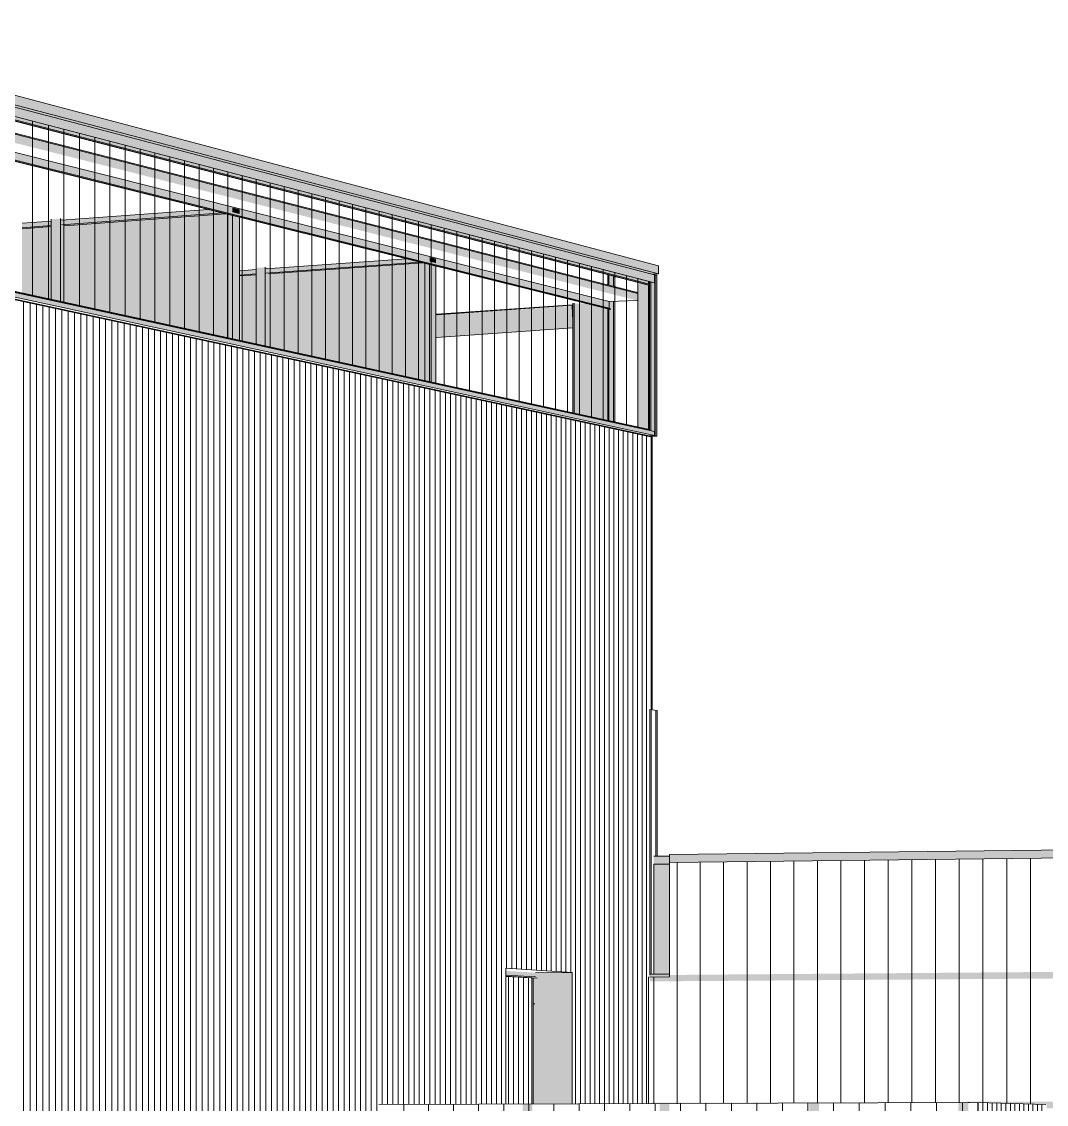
# Model space of a CAD drawing. Header units: inches. Extents: x 31155.6 to 31160.43, y 58.98 to 66.18.
# Drawn here: x 31160.2438 to 31160.3283, y 66.0075 to 66.0968 of the extents above; entities that cross this region are included whole.
import ezdxf

# ---------------------------------------------------------------- set-up
doc = ezdxf.new("R2010")
doc.units = ezdxf.units.IN
doc.header["$MEASUREMENT"] = 0
for name, color, linetype, lineweight in [('A-CLNG', 13, 'Continuous', 13), ('A-DOOR', 31, 'Continuous', 13), ('A-GLAZ-CURT', 52, 'Continuous', 9), ('A-GLAZ-CWMG', 51, 'Continuous', 9), ('A-ROOF', 132, 'Continuous', 13), ('A-WALL', 113, 'Continuous', 13), ('A-WALL-PATT', 111, 'Continuous', 13), ('L-SITE-WALL', 31, 'Continuous', 13), ('S-BEAM', 12, 'Continuous', 9), ('S-COLS', 52, 'Continuous', 9)]:
    doc.layers.add(name, color=color, linetype=linetype, lineweight=lineweight)

# ---------------------------------------------------------------- blocks, each defined once
blk = doc.blocks.new('FP_83-Looking South West')
at = {"layer": 'A-WALL-PATT', "lineweight": 9}
for p, q in [((-31659.918007, 66.018193), (-31659.918007, 66.04003)), ((-31659.917625, 66.02793), (-31659.917625, 66.039977))]:
    blk.add_line(p, q, dxfattribs=at)
blk = doc.blocks.new('FP_86-Looking South West')
at = {"layer": 'A-WALL-PATT', "lineweight": 9}
for p, q in [((-31659.915887, 66.00754), (-31659.915887, 66.027423)), ((-31659.913965, 66.007546), (-31659.913965, 66.027444)), ((-31659.912041, 66.007552), (-31659.912041, 66.027466)), ((-31659.910113, 66.007558), (-31659.910113, 66.027488)), ((-31659.908182, 66.007564), (-31659.908182, 66.027509)), ((-31659.906249, 66.00757), (-31659.906249, 66.027531)), ((-31659.904312, 66.007576), (-31659.904312, 66.027553)), ((-31659.902372, 66.007582), (-31659.902372, 66.027575)), ((-31659.900429, 66.007588), (-31659.900429, 66.027596)), ((-31659.898483, 66.007594), (-31659.898483, 66.027618)), ((-31659.896534, 66.0076), (-31659.896534, 66.02764)), ((-31659.894582, 66.007606), (-31659.894582, 66.027662)), ((-31659.892627, 66.007612), (-31659.892627, 66.027684)), ((-31659.890668, 66.007608), (-31659.890668, 66.027706)), ((-31659.888707, 66.00755), (-31659.888707, 66.027728)), ((-31659.886742, 66.007493), (-31659.886742, 66.02775)), ((-31659.884774, 65.984596), (-31659.884774, 66.027772)), ((-31659.882803, 65.984583), (-31659.882803, 66.027794)), ((-31659.880829, 65.984571), (-31659.880829, 66.027817)), ((-31659.878852, 65.984559), (-31659.878852, 66.027839)), ((-31659.876872, 65.984546), (-31659.876872, 66.027861)), ((-31659.874888, 65.984534), (-31659.874888, 66.027883)), ((-31659.872902, 65.984522), (-31659.872902, 66.027906)), ((-31659.870912, 65.984509), (-31659.870912, 66.027928)), ((-31659.868919, 65.984497), (-31659.868919, 66.02795)), ((-31659.866922, 65.984484), (-31659.866922, 66.027973)), ((-31659.864923, 65.984472), (-31659.864923, 66.027995)), ((-31659.917805, 66.007534), (-31659.917805, 66.017962))]:
    blk.add_line(p, q, dxfattribs=at)
blk = doc.blocks.new('FP_87-Looking South West')
at = {"layer": 'A-WALL-PATT', "lineweight": 9}
for p, q in [((-31659.969754, 65.982105), (-31659.969754, 66.021352)), ((-31659.969224, 65.982133), (-31659.969224, 66.021319)), ((-31659.968696, 65.98216), (-31659.968696, 66.021286)), ((-31659.96817, 65.982188), (-31659.96817, 66.021253)), ((-31659.967646, 65.982216), (-31659.967646, 66.02122)), ((-31659.967123, 65.982243), (-31659.967123, 66.021187)), ((-31659.966601, 65.98227), (-31659.966601, 66.021155)), ((-31659.966081, 65.982297), (-31659.966081, 66.021122)), ((-31659.965563, 65.982325), (-31659.965563, 66.02109)), ((-31659.965047, 65.982352), (-31659.965047, 66.021058)), ((-31659.964532, 65.982379), (-31659.964532, 66.021025)), ((-31659.964018, 65.982406), (-31659.964018, 66.020993)), ((-31659.963506, 65.982432), (-31659.963506, 66.020961)), ((-31659.962996, 65.982459), (-31659.962996, 66.020929)), ((-31659.962487, 65.982486), (-31659.962487, 66.020898)), ((-31659.96198, 65.982512), (-31659.96198, 66.020866)), ((-31659.961474, 65.982539), (-31659.961474, 66.020834)), ((-31659.96097, 65.982565), (-31659.96097, 66.020803)), ((-31659.960468, 65.982592), (-31659.960468, 66.020771)), ((-31659.959966, 65.982618), (-31659.959966, 66.02074)), ((-31659.959467, 65.982644), (-31659.959467, 66.020709)), ((-31659.958969, 65.98267), (-31659.958969, 66.020678)), ((-31659.958472, 65.982696), (-31659.958472, 66.020647)), ((-31659.957977, 65.982722), (-31659.957977, 66.020616)), ((-31659.957483, 65.982748), (-31659.957483, 66.020585)), ((-31659.956991, 65.982774), (-31659.956991, 66.020554)), ((-31659.9565, 65.982799), (-31659.9565, 66.020523)), ((-31659.956011, 65.982825), (-31659.956011, 66.020493)), ((-31659.955523, 65.982851), (-31659.955523, 66.020462)), ((-31659.955037, 65.982876), (-31659.955037, 66.020432)), ((-31659.954552, 65.982902), (-31659.954552, 66.020402)), ((-31659.954069, 65.982927), (-31659.954069, 66.020371)), ((-31659.953587, 65.982952), (-31659.953587, 66.020341)), ((-31659.953106, 65.982977), (-31659.953106, 66.020311)), ((-31659.952627, 65.983002), (-31659.952627, 66.020281)), ((-31659.952149, 65.983027), (-31659.952149, 66.020251)), ((-31659.951673, 65.983052), (-31659.951673, 66.020222)), ((-31659.951198, 65.983077), (-31659.951198, 66.020192)), ((-31659.950724, 65.983102), (-31659.950724, 66.020162)), ((-31659.950252, 65.983127), (-31659.950252, 66.020133)), ((-31659.949781, 65.983151), (-31659.949781, 66.020103)), ((-31659.949312, 65.983176), (-31659.949312, 66.020074)), ((-31659.948844, 65.983201), (-31659.948844, 66.020045)), ((-31659.948377, 65.983225), (-31659.948377, 66.020016)), ((-31659.947912, 65.983249), (-31659.947912, 66.019986)), ((-31659.947448, 65.983274), (-31659.947448, 66.019957)), ((-31659.946985, 65.983298), (-31659.946985, 66.019929)), ((-31659.946524, 65.983322), (-31659.946524, 66.0199)), ((-31659.946064, 65.983346), (-31659.946064, 66.019871)), ((-31659.945605, 65.98337), (-31659.945605, 66.019842)), ((-31659.945148, 65.983394), (-31659.945148, 66.019814)), ((-31659.944692, 65.983418), (-31659.944692, 66.019785)), ((-31659.944237, 65.983442), (-31659.944237, 66.019757)), ((-31659.943784, 65.983466), (-31659.943784, 66.019728)), ((-31659.943332, 65.983489), (-31659.943332, 66.0197)), ((-31659.942881, 65.983513), (-31659.942881, 66.019672)), ((-31659.942431, 65.983537), (-31659.942431, 66.019644)), ((-31659.941983, 65.98356), (-31659.941983, 66.019616)), ((-31659.941536, 65.983583), (-31659.941536, 66.019588)), ((-31659.941091, 65.983607), (-31659.941091, 66.01956)), ((-31659.940646, 65.98363), (-31659.940646, 66.019532)), ((-31659.940203, 66.007464), (-31659.940203, 66.019505)), ((-31659.939761, 66.007465), (-31659.939761, 66.019477)), ((-31659.939321, 66.007466), (-31659.939321, 66.019449)), ((-31659.938881, 66.007468), (-31659.938881, 66.019422)), ((-31659.938443, 66.007469), (-31659.938443, 66.019395)), ((-31659.938006, 66.00747), (-31659.938006, 66.019367)), ((-31659.93757, 66.007502), (-31659.93757, 66.01934)), ((-31659.937136, 66.007491), (-31659.937136, 66.019313)), ((-31659.936703, 66.00748), (-31659.936703, 66.019286)), ((-31659.936271, 66.007476), (-31659.936271, 66.019259)), ((-31659.93584, 66.007477), (-31659.93584, 66.019232)), ((-31659.93541, 66.007479), (-31659.93541, 66.019205)), ((-31659.934982, 66.00748), (-31659.934982, 66.019178)), ((-31659.934554, 66.007481), (-31659.934554, 66.019151)), ((-31659.934128, 66.007483), (-31659.934128, 66.019125)), ((-31659.933703, 66.007484), (-31659.933703, 66.019098)), ((-31659.93328, 66.007485), (-31659.93328, 66.019072)), ((-31659.932857, 66.007487), (-31659.932857, 66.019045)), ((-31659.932436, 66.007488), (-31659.932436, 66.019019)), ((-31659.932016, 66.007489), (-31659.932016, 66.018993)), ((-31659.931597, 66.007491), (-31659.931597, 66.018967)), ((-31659.931179, 66.007492), (-31659.931179, 66.01894)), ((-31659.930762, 66.007493), (-31659.930762, 66.018914)), ((-31659.930347, 66.007495), (-31659.930347, 66.018888)), ((-31659.929932, 66.018683), (-31659.929932, 66.018862)), ((-31659.929519, 66.018657), (-31659.929519, 66.018837)), ((-31659.929107, 66.018632), (-31659.929107, 66.018811)), ((-31659.928696, 66.018606), (-31659.928696, 66.018785)), ((-31659.928286, 66.018581), (-31659.928286, 66.01876)), ((-31659.927877, 66.018556), (-31659.927877, 66.018734)), ((-31659.927469, 66.01853), (-31659.927469, 66.018709)), ((-31659.927063, 66.018505), (-31659.927063, 66.018683)), ((-31659.926657, 66.01848), (-31659.926657, 66.018658)), ((-31659.926253, 66.018455), (-31659.926253, 66.018632)), ((-31659.925849, 66.01843), (-31659.925849, 66.018607)), ((-31659.925447, 66.018405), (-31659.925447, 66.018582)), ((-31659.925046, 66.01838), (-31659.925046, 66.018557)), ((-31659.924646, 66.018356), (-31659.924646, 66.018532)), ((-31659.924247, 66.007514), (-31659.924247, 66.018507)), ((-31659.923849, 66.007515), (-31659.923849, 66.018482)), ((-31659.923452, 66.007516), (-31659.923452, 66.018457)), ((-31659.923057, 66.007517), (-31659.923057, 66.018433)), ((-31659.922662, 66.007519), (-31659.922662, 66.018408)), ((-31659.922268, 66.00752), (-31659.922268, 66.018383)), ((-31659.921876, 66.007521), (-31659.921876, 66.018359)), ((-31659.921484, 66.007522), (-31659.921484, 66.018334)), ((-31659.921094, 66.007524), (-31659.921094, 66.01831)), ((-31659.920704, 66.007525), (-31659.920704, 66.018286)), ((-31659.920316, 66.007526), (-31659.920316, 66.018261)), ((-31659.919928, 66.007527), (-31659.919928, 66.018237)), ((-31659.919542, 66.007529), (-31659.919542, 66.018213)), ((-31659.919157, 66.00753), (-31659.919157, 66.018189)), ((-31659.918772, 66.007531), (-31659.918772, 66.018165)), ((-31659.918389, 66.007532), (-31659.918389, 66.018141))]:
    blk.add_line(p, q, dxfattribs=at)
blk = doc.blocks.new('FP_88-Looking South West')
at = {"layer": 'A-WALL-PATT', "lineweight": 9}
for p, q in [((-31659.969012, 66.074122), (-31659.969012, 66.088578)), ((-31659.967718, 66.073841), (-31659.967718, 66.088218)), ((-31659.966434, 66.073562), (-31659.966434, 66.087907)), ((-31659.965159, 66.073284), (-31659.965159, 66.087576)), ((-31659.963894, 66.073009), (-31659.963894, 66.087247)), ((-31659.962638, 66.072736), (-31659.962638, 66.086921)), ((-31659.961392, 66.072465), (-31659.961392, 66.086597)), ((-31659.960155, 66.072196), (-31659.960155, 66.086275)), ((-31659.958927, 66.071929), (-31659.958927, 66.085956)), ((-31659.957708, 66.071664), (-31659.957708, 66.08564)), ((-31659.956498, 66.071401), (-31659.956498, 66.085325)), ((-31659.955297, 66.071139), (-31659.955297, 66.085013)), ((-31659.954105, 66.07088), (-31659.954105, 66.084703)), ((-31659.952921, 66.070623), (-31659.952921, 66.084395)), ((-31659.951746, 66.070367), (-31659.951746, 66.08409)), ((-31659.95058, 66.070113), (-31659.95058, 66.083787)), ((-31659.949421, 66.069862), (-31659.949421, 66.083486)), ((-31659.948271, 66.069611), (-31659.948271, 66.083187)), ((-31659.94713, 66.069363), (-31659.94713, 66.08289)), ((-31659.945996, 66.069117), (-31659.945996, 66.082596)), ((-31659.944871, 66.068872), (-31659.944871, 66.082303)), ((-31659.943753, 66.068629), (-31659.943753, 66.082013)), ((-31659.942643, 66.068387), (-31659.942643, 66.081724)), ((-31659.941541, 66.068148), (-31659.941541, 66.081438)), ((-31659.940447, 66.06791), (-31659.940447, 66.081153)), ((-31659.93936, 66.067673), (-31659.93936, 66.080871)), ((-31659.938281, 66.067439), (-31659.938281, 66.08059)), ((-31659.937209, 66.067206), (-31659.937209, 66.080312)), ((-31659.936145, 66.066974), (-31659.936145, 66.080035)), ((-31659.935088, 66.066744), (-31659.935088, 66.079751)), ((-31659.934038, 66.066516), (-31659.934038, 66.079488)), ((-31659.932996, 66.066289), (-31659.932996, 66.079217)), ((-31659.93196, 66.066064), (-31659.93196, 66.078948)), ((-31659.930932, 66.06584), (-31659.930932, 66.07868)), ((-31659.92991, 66.065618), (-31659.92991, 66.078415)), ((-31659.928896, 66.065397), (-31659.928896, 66.078151)), ((-31659.927888, 66.065178), (-31659.927888, 66.077889)), ((-31659.926887, 66.06496), (-31659.926887, 66.077629)), ((-31659.925892, 66.064744), (-31659.925892, 66.07737)), ((-31659.924904, 66.064529), (-31659.924904, 66.077114)), ((-31659.923923, 66.064316), (-31659.923923, 66.076859)), ((-31659.922948, 66.064104), (-31659.922948, 66.076605)), ((-31659.92198, 66.063893), (-31659.92198, 66.076354)), ((-31659.921017, 66.063684), (-31659.921017, 66.076103)), ((-31659.920062, 66.063476), (-31659.920062, 66.075855)), ((-31659.919112, 66.06327), (-31659.919112, 66.075608)), ((-31659.918169, 66.063064), (-31659.918169, 66.075363))]:
    blk.add_line(p, q, dxfattribs=at)
blk = doc.blocks.new('FP_92-Looking South West')
at = {"layer": 'A-DOOR', "lineweight": 9}
for p, q in [((-31659.92977, 66.007497), (-31659.92977, 66.018)), ((-31659.929362, 66.007498), (-31659.929362, 66.017976)), ((-31659.928955, 66.007499), (-31659.928955, 66.017951)), ((-31659.92855, 66.0075), (-31659.92855, 66.017927)), ((-31659.928145, 66.007502), (-31659.928145, 66.017903))]:
    blk.add_line(p, q, dxfattribs=at)
blk = doc.blocks.new('FP_93-Looking South West')
at = {"layer": 'A-WALL-PATT', "lineweight": 9}
for p, q in [((-31659.969754, 66.021352), (-31659.969754, 66.073681)), ((-31659.969224, 66.021319), (-31659.969224, 66.073567)), ((-31659.968696, 66.021286), (-31659.968696, 66.073453)), ((-31659.96817, 66.021253), (-31659.96817, 66.073339)), ((-31659.967646, 66.02122), (-31659.967646, 66.073226)), ((-31659.967123, 66.021187), (-31659.967123, 66.073114)), ((-31659.966601, 66.021155), (-31659.966601, 66.073001)), ((-31659.966081, 66.021122), (-31659.966081, 66.072889)), ((-31659.965563, 66.02109), (-31659.965563, 66.072777)), ((-31659.965047, 66.021058), (-31659.965047, 66.072666)), ((-31659.964532, 66.021025), (-31659.964532, 66.072555)), ((-31659.964018, 66.020993), (-31659.964018, 66.072444)), ((-31659.963506, 66.020961), (-31659.963506, 66.072333)), ((-31659.962996, 66.020929), (-31659.962996, 66.072223)), ((-31659.962487, 66.020898), (-31659.962487, 66.072114)), ((-31659.96198, 66.020866), (-31659.96198, 66.072004)), ((-31659.961474, 66.020834), (-31659.961474, 66.071895)), ((-31659.96097, 66.020803), (-31659.96097, 66.071786)), ((-31659.960468, 66.020771), (-31659.960468, 66.071678)), ((-31659.959966, 66.02074), (-31659.959966, 66.07157)), ((-31659.959467, 66.020709), (-31659.959467, 66.071462)), ((-31659.958969, 66.020678), (-31659.958969, 66.071354)), ((-31659.958472, 66.020647), (-31659.958472, 66.071247)), ((-31659.957977, 66.020616), (-31659.957977, 66.071141)), ((-31659.957483, 66.020585), (-31659.957483, 66.071034)), ((-31659.956991, 66.020554), (-31659.956991, 66.070928)), ((-31659.9565, 66.020523), (-31659.9565, 66.070822)), ((-31659.956011, 66.020493), (-31659.956011, 66.070716)), ((-31659.955523, 66.020462), (-31659.955523, 66.070611)), ((-31659.955037, 66.020432), (-31659.955037, 66.070506)), ((-31659.954552, 66.020402), (-31659.954552, 66.070402)), ((-31659.954069, 66.020371), (-31659.954069, 66.070297)), ((-31659.953587, 66.020341), (-31659.953587, 66.070193)), ((-31659.953106, 66.020311), (-31659.953106, 66.07009)), ((-31659.952627, 66.020281), (-31659.952627, 66.069986)), ((-31659.952149, 66.020251), (-31659.952149, 66.069883)), ((-31659.951673, 66.020222), (-31659.951673, 66.069781)), ((-31659.951198, 66.020192), (-31659.951198, 66.069678)), ((-31659.950724, 66.020162), (-31659.950724, 66.069576)), ((-31659.950252, 66.020133), (-31659.950252, 66.069474)), ((-31659.949781, 66.020103), (-31659.949781, 66.069373)), ((-31659.949312, 66.020074), (-31659.949312, 66.069271)), ((-31659.948844, 66.020045), (-31659.948844, 66.06917)), ((-31659.948377, 66.020016), (-31659.948377, 66.06907)), ((-31659.947912, 66.019986), (-31659.947912, 66.068969)), ((-31659.947448, 66.019957), (-31659.947448, 66.068869)), ((-31659.946985, 66.019929), (-31659.946985, 66.068769)), ((-31659.946524, 66.0199), (-31659.946524, 66.06867)), ((-31659.946064, 66.019871), (-31659.946064, 66.068571)), ((-31659.945605, 66.019842), (-31659.945605, 66.068472)), ((-31659.945148, 66.019814), (-31659.945148, 66.068373)), ((-31659.944692, 66.019785), (-31659.944692, 66.068275)), ((-31659.944237, 66.019757), (-31659.944237, 66.068177)), ((-31659.943784, 66.019728), (-31659.943784, 66.068079)), ((-31659.943332, 66.0197), (-31659.943332, 66.067981)), ((-31659.942881, 66.019672), (-31659.942881, 66.067884)), ((-31659.942431, 66.019644), (-31659.942431, 66.067787)), ((-31659.941983, 66.019616), (-31659.941983, 66.06769)), ((-31659.941536, 66.019588), (-31659.941536, 66.067594)), ((-31659.941091, 66.01956), (-31659.941091, 66.067498)), ((-31659.940646, 66.019532), (-31659.940646, 66.067402)), ((-31659.940203, 66.019505), (-31659.940203, 66.067306)), ((-31659.939761, 66.019477), (-31659.939761, 66.067211)), ((-31659.939321, 66.019449), (-31659.939321, 66.067116)), ((-31659.938881, 66.019422), (-31659.938881, 66.067021)), ((-31659.938443, 66.019395), (-31659.938443, 66.066927)), ((-31659.938006, 66.019367), (-31659.938006, 66.066832)), ((-31659.93757, 66.01934), (-31659.93757, 66.066738)), ((-31659.937136, 66.019313), (-31659.937136, 66.066645)), ((-31659.936703, 66.019286), (-31659.936703, 66.066551)), ((-31659.936271, 66.019259), (-31659.936271, 66.066458)), ((-31659.93584, 66.019232), (-31659.93584, 66.066365)), ((-31659.93541, 66.019205), (-31659.93541, 66.066272)), ((-31659.934982, 66.019178), (-31659.934982, 66.06618)), ((-31659.934554, 66.019151), (-31659.934554, 66.066088)), ((-31659.934128, 66.019125), (-31659.934128, 66.065996)), ((-31659.933703, 66.019098), (-31659.933703, 66.065904)), ((-31659.93328, 66.019072), (-31659.93328, 66.065813)), ((-31659.932857, 66.019045), (-31659.932857, 66.065722)), ((-31659.932436, 66.019019), (-31659.932436, 66.065631)), ((-31659.932016, 66.018993), (-31659.932016, 66.06554)), ((-31659.931597, 66.018967), (-31659.931597, 66.06545)), ((-31659.931179, 66.01894), (-31659.931179, 66.065359)), ((-31659.930762, 66.018914), (-31659.930762, 66.06527)), ((-31659.930347, 66.018888), (-31659.930347, 66.06518)), ((-31659.929932, 66.018862), (-31659.929932, 66.065091)), ((-31659.929519, 66.018837), (-31659.929519, 66.065001)), ((-31659.929107, 66.018811), (-31659.929107, 66.064912)), ((-31659.928696, 66.018785), (-31659.928696, 66.064824)), ((-31659.928286, 66.01876), (-31659.928286, 66.064735)), ((-31659.927877, 66.018734), (-31659.927877, 66.064647)), ((-31659.927469, 66.018709), (-31659.927469, 66.064559)), ((-31659.927063, 66.018683), (-31659.927063, 66.064471)), ((-31659.926657, 66.018658), (-31659.926657, 66.064384)), ((-31659.926253, 66.018632), (-31659.926253, 66.064297)), ((-31659.925849, 66.018607), (-31659.925849, 66.06421)), ((-31659.925447, 66.018582), (-31659.925447, 66.064123)), ((-31659.925046, 66.018557), (-31659.925046, 66.064036)), ((-31659.924646, 66.018532), (-31659.924646, 66.06395)), ((-31659.924247, 66.018507), (-31659.924247, 66.063864)), ((-31659.923849, 66.018482), (-31659.923849, 66.063778)), ((-31659.923452, 66.018457), (-31659.923452, 66.063693)), ((-31659.923057, 66.018433), (-31659.923057, 66.063607)), ((-31659.922662, 66.018408), (-31659.922662, 66.063522)), ((-31659.922268, 66.018383), (-31659.922268, 66.063437)), ((-31659.921876, 66.018359), (-31659.921876, 66.063353)), ((-31659.921484, 66.018334), (-31659.921484, 66.063268)), ((-31659.921094, 66.01831), (-31659.921094, 66.063184)), ((-31659.920704, 66.018286), (-31659.920704, 66.0631)), ((-31659.920316, 66.018261), (-31659.920316, 66.063016)), ((-31659.919928, 66.018237), (-31659.919928, 66.062932)), ((-31659.919542, 66.018213), (-31659.919542, 66.062849)), ((-31659.919157, 66.018189), (-31659.919157, 66.062766)), ((-31659.918772, 66.018165), (-31659.918772, 66.062683)), ((-31659.918389, 66.018141), (-31659.918389, 66.0626)), ((-31659.918007, 66.04003), (-31659.918007, 66.062518))]:
    blk.add_line(p, q, dxfattribs=at)
blk = doc.blocks.new('FP_96-Looking South West')
at = {"layer": 'A-WALL-PATT', "lineweight": 9}
for p, q in [((-31659.891046, 65.983249), (-31659.891046, 66.007614)), ((-31659.890665, 65.983273), (-31659.890665, 66.007603)), ((-31659.890284, 65.983297), (-31659.890284, 66.007592)), ((-31659.889905, 65.983322), (-31659.889905, 66.007581)), ((-31659.889527, 65.983346), (-31659.889527, 66.00757)), ((-31659.88915, 65.98337), (-31659.88915, 66.007559)), ((-31659.888774, 65.983394), (-31659.888774, 66.007548)), ((-31659.888399, 65.983418), (-31659.888399, 66.007537)), ((-31659.888025, 65.983441), (-31659.888025, 66.007527)), ((-31659.887652, 65.983465), (-31659.887652, 66.007516)), ((-31659.887281, 65.983489), (-31659.887281, 66.007505)), ((-31659.88691, 65.983512), (-31659.88691, 66.007494)), ((-31659.88654, 65.983536), (-31659.88654, 66.007484)), ((-31659.886172, 65.983559), (-31659.886172, 66.007473)), ((-31659.885804, 65.983583), (-31659.885804, 66.007462))]:
    blk.add_line(p, q, dxfattribs=at)
blk = doc.blocks.new('FP_97-Looking South West')
at = {"layer": 'A-WALL-PATT', "lineweight": 9}
for p, q in [((-31659.934305, 65.98354), (-31659.934305, 66.007482)), ((-31659.932241, 65.983526), (-31659.932241, 66.007488)), ((-31659.930174, 65.983512), (-31659.930174, 66.007494)), ((-31659.928103, 65.983498), (-31659.928103, 66.007501)), ((-31659.926029, 65.983484), (-31659.926029, 66.007507)), ((-31659.923951, 65.98347), (-31659.923951, 66.007514)), ((-31659.921869, 65.983456), (-31659.921869, 66.00752)), ((-31659.919784, 65.983442), (-31659.919784, 66.007527)), ((-31659.917696, 65.983427), (-31659.917696, 66.007533)), ((-31659.915603, 65.983413), (-31659.915603, 66.007539)), ((-31659.913508, 65.983399), (-31659.913508, 66.007546)), ((-31659.911408, 65.983385), (-31659.911408, 66.007552)), ((-31659.909305, 65.98337), (-31659.909305, 66.007559)), ((-31659.907198, 65.983356), (-31659.907198, 66.007565)), ((-31659.905088, 65.983342), (-31659.905088, 66.007572)), ((-31659.902974, 65.983327), (-31659.902974, 66.007578)), ((-31659.900857, 65.983313), (-31659.900857, 66.007585)), ((-31659.898735, 65.983299), (-31659.898735, 66.007592)), ((-31659.896611, 65.983284), (-31659.896611, 66.007598)), ((-31659.894482, 65.98327), (-31659.894482, 66.007605)), ((-31659.89235, 65.983255), (-31659.89235, 66.007611)), ((-31659.938422, 65.983568), (-31659.938422, 66.007469)), ((-31659.936366, 65.983554), (-31659.936366, 66.007475))]:
    blk.add_line(p, q, dxfattribs=at)

msp = doc.modelspace()

# ---------------------------------------------------------------- hatches: boundary and pattern name
at = {"layer": 'A-CLNG'}
msp.add_hatch(color=256, dxfattribs=at).paths.add_polyline_path([(31160.296016, 66.024844), (31160.297219, 66.024856), (31160.297219, 66.0271), (31160.296016, 66.027086)], flags=0)
h = msp.add_hatch(color=256, dxfattribs=at)
h.paths.add_polyline_path([(31160.286013, 66.015757), (31160.286105, 66.015757), (31160.286078, 66.017884), (31160.285987, 66.017884), (31160.286008, 66.016161)], flags=0)
h.paths.add_polyline_path([(31160.362337, 66.020532), (31160.362329, 66.021074), (31160.361579, 66.021341), (31160.361587, 66.02078)], flags=0)
at = {"layer": 'A-GLAZ-CWMG'}
for points in [[(31160.29549, 66.075132), (31160.29549, 66.075371), (31159.9754, 66.158573), (31159.975373, 66.158601), (31159.975346, 66.159624), (31159.975234, 66.159653), (31159.975234, 66.158095), (31160.295415, 66.075151)], [(31160.295984, 66.07525), (31160.295984, 66.075902), (31159.975399, 66.159944), (31159.975399, 66.158572), (31160.295413, 66.075399)], [(31160.29556, 66.075056), (31160.29556, 66.075114), (31159.975234, 66.158095), (31159.975234, 66.157974), (31160.295415, 66.075094)], [(31160.29549, 66.063078), (31160.29549, 66.063094), (31159.975234, 66.132766), (31159.975234, 66.132026), (31159.975166, 66.132033), (31159.974624, 66.13215), (31159.974624, 66.131971), (31159.975373, 66.132019), (31159.9754, 66.132695), (31160.295471, 66.063082)], [(31160.29556, 66.063083), (31160.29556, 66.06314), (31159.975234, 66.132894), (31159.975234, 66.132773), (31160.295415, 66.063114)], [(31160.295984, 66.062635), (31160.295984, 66.06297), (31159.975399, 66.132694), (31159.975399, 66.131989), (31160.2958, 66.062675)], [(31160.295777, 66.062592), (31160.296138, 66.062622), (31160.296138, 66.075833), (31160.295985, 66.075852), (31160.295955, 66.075249), (31160.29566, 66.075326), (31160.29566, 66.063041), (31160.295985, 66.06297), (31160.295985, 66.062635), (31160.295732, 66.062602)], [(31160.296156, 66.062598), (31160.296156, 66.075856), (31160.296021, 66.075892), (31160.296021, 66.062627)], [(31160.296138, 66.075833), (31160.296138, 66.075857), (31160.296058, 66.075854)], [(31160.295472, 66.06316), (31160.295466, 66.075056), (31160.294781, 66.075235), (31160.294607, 66.075054), (31160.294607, 66.063349), (31160.295416, 66.063172)], [(31160.29468, 66.063333), (31160.29468, 66.075113), (31160.294636, 66.075054), (31160.294636, 66.063343)], [(31160.295476, 66.063159), (31160.295466, 66.075056), (31160.294908, 66.075202), (31160.294917, 66.063281), (31160.295416, 66.063172)], [(31160.295555, 66.062553), (31160.295555, 66.062609), (31160.295473, 66.062596), (31160.295475, 66.062585), (31160.295494, 66.062566)], [(31160.295573, 66.062549), (31160.295561, 66.062608), (31160.295473, 66.062596), (31160.295494, 66.062566)], [(31160.29566, 66.062586), (31160.295637, 66.062622), (31160.295633, 66.062592)], [(31160.295992, 66.062626), (31160.296021, 66.06263), (31160.295992, 66.062637)]]:
    msp.add_hatch(color=256, dxfattribs=at).paths.add_polyline_path(points, flags=0)
h = msp.add_hatch(color=256, dxfattribs=at)
h.paths.add_polyline_path([(31160.29556, 66.063063), (31160.295543, 66.063083), (31160.29549, 66.063078)], flags=0)
h.paths.add_polyline_path([(31160.29556, 66.06314), (31160.29556, 66.075056), (31160.295476, 66.075053), (31160.29549, 66.063155), (31160.295545, 66.063143)], flags=0)
h.paths.add_polyline_path([(31160.29556, 66.075114), (31160.29556, 66.075352), (31160.29549, 66.075371), (31160.29549, 66.075132)], flags=0)
h = msp.add_hatch(color=256, dxfattribs=at)
h.paths.add_polyline_path([(31160.29566, 66.062617), (31160.29566, 66.062627), (31160.295637, 66.062622)], flags=0)
h.paths.add_polyline_path([(31160.29566, 66.063041), (31160.29566, 66.075326), (31160.295493, 66.07537), (31160.295493, 66.075131), (31160.29556, 66.075114), (31160.29556, 66.075056), (31160.295493, 66.075053), (31160.295493, 66.063155), (31160.29556, 66.06314), (31160.295544, 66.063083), (31160.29556, 66.063063)], flags=0)
h = msp.add_hatch(color=256, dxfattribs=at)
h.paths.add_polyline_path([(31160.295472, 66.062571), (31160.295472, 66.062584), (31160.295465, 66.062572)], flags=0)
h.paths.add_polyline_path([(31160.295472, 66.062598), (31160.295452, 66.062628), (31160.29547, 66.062602)], flags=0)
at = {"layer": 'A-ROOF'}
for points in [[(31160.296314, 66.075975), (31160.296314, 66.076636), (31159.902005, 66.181125), (31159.902005, 66.179563), (31160.295413, 66.076212)], [(31160.295836, 66.075941), (31160.296314, 66.075975), (31159.902005, 66.179563), (31159.425663, 66.114963), (31159.426905, 66.11484), (31159.902758, 66.179271), (31159.974551, 66.160421), (31159.97456, 66.160141), (31159.974633, 66.160147), (31159.975233, 66.159989), (31159.975234, 66.159933), (31159.9754, 66.159945), (31160.295572, 66.07601)], [(31160.292611, 66.075712), (31160.292877, 66.075731), (31160.292611, 66.075782)], [(31160.297211, 66.027418), (31160.352533, 66.028039), (31160.352533, 66.028717), (31160.297211, 66.028081)], [(31160.29592, 66.027266), (31160.297219, 66.027286), (31160.297212, 66.027942), (31160.29592, 66.027928), (31160.29592, 66.027286)]]:
    msp.add_hatch(color=256, dxfattribs=at).paths.add_polyline_path(points, flags=0)
at = {"layer": 'L-SITE-WALL'}
for points in [[(31160.29592, 66.018196), (31160.297219, 66.018206), (31160.297212, 66.027281), (31160.29592, 66.027266), (31160.29592, 66.018564)], [(31160.285968, 66.007503), (31160.289198, 66.007513), (31160.289198, 66.018348), (31160.286177, 66.018323), (31160.286177, 66.017985), (31160.286307, 66.01788), (31160.285968, 66.01788), (31160.285968, 66.007615)]]:
    msp.add_hatch(color=256, dxfattribs=at).paths.add_polyline_path(points, flags=0)
at = {"layer": 'S-BEAM'}
for points in [[(31160.294593, 66.074366), (31160.294455, 66.074473), (31159.975234, 66.156151), (31159.975234, 66.156001), (31160.291911, 66.075051)], [(31160.294593, 66.07382), (31160.294593, 66.074366), (31159.975234, 66.156001), (31159.975234, 66.154857), (31160.291018, 66.074727)], [(31160.294548, 66.073776), (31160.294593, 66.07382), (31159.975234, 66.154853), (31159.975234, 66.154739), (31160.292345, 66.074334)], [(31160.292225, 66.073688), (31160.292225, 66.073711), (31159.975239, 66.15335), (31159.975239, 66.15333), (31160.292154, 66.073706)], [(31160.292225, 66.073154), (31160.292225, 66.073688), (31159.975239, 66.15333), (31159.975239, 66.152219), (31160.291027, 66.073453)], [(31160.292353, 66.073055), (31160.292225, 66.073154), (31159.975239, 66.152219), (31159.975238, 66.152079), (31160.292225, 66.073087)], [(31160.292336, 66.073035), (31160.292353, 66.073055), (31159.975238, 66.152079), (31159.975238, 66.152029), (31160.291026, 66.073361)], [(31160.295473, 66.062584), (31160.295439, 66.062625), (31159.974552, 66.131872), (31159.974559, 66.13183), (31160.295414, 66.062597)], [(31160.24383, 66.079774), (31160.260354, 66.081004), (31160.259182, 66.081297), (31160.24383, 66.080154), (31160.24383, 66.079795)], [(31160.261175, 66.070632), (31160.261175, 66.080798), (31160.260784, 66.080896), (31160.260784, 66.070718), (31160.260824, 66.070709)], [(31160.261765, 66.080916), (31160.261765, 66.081298), (31160.261175, 66.081446), (31160.261175, 66.081064)], [(31160.247014, 66.073735), (31160.247014, 66.080536), (31160.246241, 66.080478), (31160.246241, 66.073905), (31160.246587, 66.073829)], [(31160.26182, 66.075876), (31160.276641, 66.076946), (31160.27552, 66.077227), (31160.26182, 66.076237), (31160.26182, 66.075894)], [(31160.277959, 66.076869), (31160.277959, 66.077231), (31160.277426, 66.077365), (31160.277426, 66.077002), (31160.277836, 66.0769)], [(31160.263883, 66.070061), (31160.263883, 66.076523), (31160.263143, 66.076469), (31160.263143, 66.070223), (31160.263474, 66.07015)], [(31160.277426, 66.067093), (31160.277426, 66.076749), (31160.277052, 66.076843), (31160.277052, 66.067175), (31160.277091, 66.067166)], [(31160.27801, 66.072561), (31160.289185, 66.073368), (31160.289192, 66.073388), (31160.27801, 66.072582), (31160.27801, 66.072562)], [(31160.27801, 66.070816), (31160.289238, 66.071597), (31160.289238, 66.072107), (31160.289184, 66.073347), (31160.27801, 66.072561), (31160.27801, 66.071202)], [(31160.289197, 66.073197), (31160.289238, 66.0732), (31160.289238, 66.07333), (31160.289191, 66.073327)], [(31160.289238, 66.072107), (31160.289238, 66.072229), (31160.289198, 66.073035)], [(31160.27801, 66.07077), (31160.289238, 66.071575), (31160.289238, 66.071597), (31160.27801, 66.070794), (31160.27801, 66.07077)], [(31160.278011, 66.070735), (31160.289238, 66.071515), (31160.289238, 66.071551), (31160.27801, 66.07077)], [(31160.278011, 66.07076), (31160.289238, 66.071541), (31160.289238, 66.071597), (31160.278011, 66.070816)], [(31160.295039, 66.062712), (31160.295039, 66.062717), (31160.293917, 66.062954)], [(31160.294593, 66.062808), (31160.294593, 66.062813), (31160.293918, 66.062954)], [(31160.286177, 66.017985), (31160.286177, 66.018325), (31160.28372, 66.018475), (31160.28372, 66.018132), (31160.284245, 66.018101)], [(31160.295599, 66.017606), (31160.351007, 66.018006), (31160.351007, 66.018563), (31160.295599, 66.018124), (31160.295599, 66.018102)], [(31160.295605, 66.018151), (31160.297218, 66.018193), (31160.297218, 66.018206), (31160.295612, 66.018181), (31160.295606, 66.018154)], [(31160.286307, 66.01788), (31160.286177, 66.017985), (31160.28372, 66.018101), (31160.28372, 66.018035)], [(31160.28629, 66.01786), (31160.286307, 66.01788), (31160.28372, 66.018014)], [(31160.328316, 66.007139), (31160.351007, 66.007205), (31160.351007, 66.007762), (31160.295599, 66.007589), (31160.295599, 66.007533), (31160.322733, 66.007617), (31160.328316, 66.007454)]]:
    msp.add_hatch(color=256, dxfattribs=at).paths.add_polyline_path(points, flags=0)
h = msp.add_hatch(color=256, dxfattribs=at)
h.paths.add_polyline_path([(31160.243831, 66.079691), (31160.246242, 66.07987), (31160.246241, 66.079954), (31160.24383, 66.079774), (31160.243831, 66.079709)], flags=0)
h.paths.add_polyline_path([(31160.247344, 66.079952), (31160.260616, 66.080938), (31160.260357, 66.081003), (31160.247115, 66.080006)], flags=0)
h = msp.add_hatch(color=256, dxfattribs=at)
h.paths.add_polyline_path([(31160.260785, 66.070718), (31160.260785, 66.080896), (31160.260616, 66.080938), (31160.247344, 66.079952), (31160.247344, 66.073664), (31160.260677, 66.070741)], flags=0)
h.paths.add_polyline_path([(31160.246242, 66.073905), (31160.246242, 66.07987), (31160.243831, 66.079691), (31160.243831, 66.074433), (31160.244926, 66.074193)], flags=0)
h = msp.add_hatch(color=256, dxfattribs=at)
h.paths.add_polyline_path([(31160.261765, 66.070503), (31160.261765, 66.080651), (31160.261175, 66.080798), (31160.261175, 66.070632)], flags=0)
h.paths.add_polyline_path([(31160.261765, 66.080752), (31160.261765, 66.080922), (31160.261175, 66.081069), (31160.261175, 66.080899)], flags=0)
h = msp.add_hatch(color=256, dxfattribs=at)
h.paths.add_polyline_path([(31160.247344, 66.073664), (31160.247344, 66.079952), (31160.247014, 66.080011), (31160.247014, 66.073735), (31160.247115, 66.073713)], flags=0)
h.paths.add_polyline_path([(31160.247014, 66.080391), (31160.247478, 66.080426), (31160.247014, 66.080536)], flags=0)
h = msp.add_hatch(color=256, dxfattribs=at)
h.paths.add_polyline_path([(31160.26182, 66.075801), (31160.263144, 66.075897), (31160.263143, 66.075971), (31160.26182, 66.075876)], flags=0)
h.paths.add_polyline_path([(31160.264181, 66.075972), (31160.276877, 66.076887), (31160.276644, 66.076946), (31160.263939, 66.076029)], flags=0)
h = msp.add_hatch(color=256, dxfattribs=at)
h.paths.add_polyline_path([(31160.277053, 66.067175), (31160.277053, 66.076844), (31160.276877, 66.076887), (31160.264181, 66.075972), (31160.264181, 66.069996), (31160.276614, 66.067271)], flags=0)
h.paths.add_polyline_path([(31160.263144, 66.070223), (31160.263144, 66.075897), (31160.26182, 66.075777), (31160.26182, 66.070513), (31160.262503, 66.070364)], flags=0)
h = msp.add_hatch(color=256, dxfattribs=at)
h.paths.add_polyline_path([(31160.264181, 66.069996), (31160.264181, 66.075972), (31160.263883, 66.076025), (31160.263883, 66.070061)], flags=0)
h.paths.add_polyline_path([(31160.263883, 66.076386), (31160.264324, 66.076418), (31160.263883, 66.076523)], flags=0)
h = msp.add_hatch(color=256, dxfattribs=at)
h.paths.add_polyline_path([(31160.277959, 66.066977), (31160.277959, 66.076617), (31160.277426, 66.076749), (31160.277426, 66.067093), (31160.277836, 66.067004)], flags=0)
h.paths.add_polyline_path([(31160.277959, 66.076713), (31160.277959, 66.076874), (31160.277426, 66.077007), (31160.277426, 66.076846), (31160.277836, 66.076743)], flags=0)
at = {"layer": 'S-COLS'}
h = msp.add_hatch(color=256, dxfattribs=at)
h.paths.add_polyline_path([(31160.292223, 66.06387), (31160.292223, 66.073063), (31160.292119, 66.073089), (31160.292119, 66.063893)], flags=0)
h.paths.add_polyline_path([(31160.292223, 66.075047), (31160.292223, 66.07589), (31160.292119, 66.075887), (31160.292143, 66.075068), (31160.292191, 66.075056)], flags=0)
h = msp.add_hatch(color=256, dxfattribs=at)
h.paths.add_polyline_path([(31160.292609, 66.063786), (31160.292609, 66.073717), (31160.292223, 66.073706), (31160.292225, 66.073154), (31160.292337, 66.073035), (31160.292223, 66.073035), (31160.292223, 66.06387)], flags=0)
h.paths.add_polyline_path([(31160.292609, 66.074949), (31160.292609, 66.07579), (31160.292223, 66.075872), (31160.292223, 66.075047), (31160.292354, 66.075014)], flags=0)
for points in [[(31160.289341, 66.064502), (31160.289341, 66.073561), (31160.289237, 66.073554), (31160.289237, 66.064525)], [(31160.289495, 66.064468), (31160.289495, 66.073523), (31160.289341, 66.073561), (31160.289341, 66.064502)], [(31160.289693, 66.064425), (31160.289693, 66.073526), (31160.289495, 66.073523), (31160.289517, 66.064464), (31160.289661, 66.064432)], [(31160.28965, 66.064435), (31160.28965, 66.073484), (31160.289576, 66.073503), (31160.289576, 66.064451)], [(31160.29212, 66.063893), (31160.29212, 66.073089), (31160.290228, 66.073564), (31160.289693, 66.073526), (31160.289693, 66.064425), (31160.291716, 66.063982)], [(31160.285907, 65.983504), (31160.285907, 66.007498), (31160.285113, 66.007496), (31160.285113, 65.983509)], [(31160.297194, 65.983427), (31160.297194, 66.007533), (31160.296393, 66.007531), (31160.296393, 65.983432)], [(31160.309544, 65.983343), (31160.309544, 66.007571), (31160.308734, 66.007569), (31160.308734, 65.983349)], [(31160.321853, 65.983259), (31160.321853, 66.007609), (31160.321035, 66.007607), (31160.321035, 65.983265), (31160.321605, 65.983261)]]:
    msp.add_hatch(color=256, dxfattribs=at).paths.add_polyline_path(points, flags=0)

# ---------------------------------------------------------------- linework, layer by layer
at = {"layer": 'A-CLNG'}
for p, q in [((31160.278011, 66.072642), (31160.289239, 66.073432)), ((31160.286013, 66.015757), (31160.286105, 66.015757))]:
    msp.add_line(p, q, dxfattribs=at)
at = {"layer": 'A-DOOR'}
msp.add_line((31160.285876, 66.017885), (31160.285876, 66.007503), dxfattribs=at)
at = {"layer": 'A-GLAZ-CWMG'}
for p, q in [((31159.975399, 66.159944), (31160.295984, 66.075902)), ((31159.975345, 66.158568), (31160.295954, 66.075249)), ((31159.975399, 66.158572), (31160.295984, 66.07525)), ((31159.975234, 66.158095), (31160.29556, 66.075114)), ((31159.975234, 66.157974), (31160.29556, 66.075056)), ((31159.975234, 66.157923), (31160.295476, 66.075053)), ((31160.29556, 66.06314), (31159.975234, 66.132894)), ((31160.29556, 66.063083), (31159.975234, 66.132773)), ((31160.295545, 66.063082), (31159.975234, 66.132766)), ((31160.295984, 66.06297), (31159.975399, 66.132694)), ((31159.974552, 66.131913), (31160.295415, 66.062635)), ((31160.295984, 66.062635), (31159.975399, 66.131989)), ((31160.29549, 66.075371), (31160.29549, 66.075132)), ((31160.295984, 66.075902), (31160.295984, 66.07525)), ((31160.295992, 66.075891), (31160.296021, 66.075892)), ((31160.295992, 66.075891), (31160.295992, 66.062637)), ((31160.296021, 66.075892), (31160.296156, 66.075856)), ((31160.296021, 66.075892), (31160.296021, 66.06263)), ((31160.296156, 66.075856), (31160.296156, 66.062598)), ((31160.294607, 66.075055), (31160.294607, 66.063349)), ((31160.295476, 66.075072), (31160.295476, 66.063159)), ((31160.29556, 66.075056), (31160.295476, 66.075053)), ((31160.29556, 66.075352), (31160.29556, 66.063063)), ((31160.29556, 66.075114), (31160.29556, 66.075056)), ((31160.295572, 66.075349), (31160.295572, 66.06306)), ((31160.29566, 66.075326), (31160.29566, 66.063041)), ((31160.295984, 66.07525), (31160.295954, 66.075249)), ((31160.29556, 66.063083), (31160.295545, 66.063082)), ((31160.29556, 66.06314), (31160.29556, 66.063083)), ((31160.295984, 66.06297), (31160.295984, 66.062638)), ((31160.295984, 66.062635), (31160.295476, 66.062622)), ((31160.29556, 66.062624), (31160.295476, 66.062622)), ((31160.29566, 66.062586), (31160.295493, 66.062622)), ((31160.295572, 66.062622), (31160.29556, 66.062624)), ((31160.295573, 66.062585), (31160.295573, 66.062549)), ((31160.296138, 66.062598), (31160.29566, 66.062586)), ((31160.296021, 66.062627), (31160.295992, 66.062626)), ((31160.296156, 66.062598), (31160.296021, 66.062627))]:
    msp.add_line(p, q, dxfattribs=at)
at = {"layer": 'A-ROOF'}
for p, q in [((31159.902005, 66.181125), (31160.296314, 66.076636)), ((31160.296314, 66.075975), (31159.902005, 66.179563)), ((31160.296314, 66.075975), (31160.296314, 66.076636)), ((31160.292611, 66.075712), (31160.292877, 66.075731)), ((31160.295836, 66.075941), (31160.296314, 66.075975)), ((31160.297211, 66.028081), (31160.352533, 66.028717)), ((31160.297211, 66.028081), (31160.297211, 66.027418)), ((31160.352533, 66.028039), (31160.297211, 66.027418)), ((31160.297212, 66.027942), (31160.29592, 66.027928)), ((31160.29592, 66.027266), (31160.297219, 66.027281))]:
    msp.add_line(p, q, dxfattribs=at)
at = {"layer": 'A-WALL'}
msp.add_line((31160.29573, 66.062602), (31160.295619, 66.062626), dxfattribs=at)
at = {"layer": 'L-SITE-WALL'}
for p, q in [((31160.295776, 66.062504), (31159.974551, 66.131801)), ((31160.295776, 66.040021), (31160.295776, 66.062504)), ((31160.295599, 66.018124), (31160.295599, 66.040046)), ((31160.295599, 66.040046), (31160.296194, 66.039963)), ((31160.296194, 66.039963), (31160.296194, 66.027931)), ((31160.29592, 66.018195), (31160.29592, 66.027266)), ((31160.297217, 66.027416), (31160.297217, 66.017972)), ((31160.283709, 66.007496), (31160.283709, 66.018688)), ((31160.283709, 66.018688), (31160.289198, 66.018348)), ((31160.286177, 66.018325), (31160.289198, 66.018348)), ((31160.289198, 66.018348), (31160.289198, 66.007513)), ((31160.285968, 66.007503), (31160.285968, 66.01788)), ((31160.297217, 66.017972), (31160.295479, 66.017959)), ((31160.295479, 66.017959), (31160.295479, 66.007533)), ((31160.322637, 66.007615), (31160.273243, 66.007463)), ((31160.328247, 66.007453), (31160.322637, 66.007615)), ((31160.322637, 66.007615), (31160.322637, 65.983247))]:
    msp.add_line(p, q, dxfattribs=at)
at = {"layer": 'S-BEAM'}
for p, q in [((31159.975234, 66.156151), (31160.294455, 66.074473)), ((31159.975234, 66.156001), (31160.294593, 66.074366)), ((31159.975239, 66.15333), (31160.292225, 66.073688)), ((31159.975239, 66.152219), (31160.292225, 66.073154)), ((31159.975238, 66.152079), (31160.292353, 66.073055)), ((31159.975238, 66.152029), (31160.292336, 66.073035)), ((31159.974552, 66.131902), (31160.295438, 66.062625)), ((31159.974552, 66.131831), (31160.295473, 66.062584)), ((31160.259182, 66.081297), (31160.247076, 66.080396)), ((31160.247076, 66.080016), (31160.260357, 66.081003)), ((31160.260616, 66.080938), (31160.247344, 66.079952)), ((31160.260784, 66.070718), (31160.260784, 66.080896)), ((31160.261175, 66.080798), (31160.261175, 66.070632)), ((31160.246241, 66.080333), (31160.24383, 66.080154)), ((31160.24383, 66.079774), (31160.246241, 66.079954)), ((31160.246242, 66.07987), (31160.243831, 66.079691)), ((31160.246241, 66.080478), (31160.246241, 66.073905)), ((31160.247014, 66.073735), (31160.247014, 66.080536)), ((31160.261765, 66.080651), (31160.261765, 66.070503)), ((31160.27552, 66.077227), (31160.263939, 66.07639)), ((31160.263143, 66.076332), (31160.26182, 66.076237)), ((31160.263143, 66.076469), (31160.263143, 66.070223)), ((31160.263883, 66.070061), (31160.263883, 66.076523)), ((31160.263939, 66.076029), (31160.276644, 66.076946)), ((31160.276877, 66.076887), (31160.264181, 66.075972)), ((31160.277052, 66.067175), (31160.277052, 66.076843)), ((31160.277426, 66.076749), (31160.277426, 66.067093)), ((31160.277959, 66.076617), (31160.277959, 66.066977)), ((31160.26182, 66.075876), (31160.263143, 66.075971)), ((31160.263144, 66.075897), (31160.26182, 66.075801)), ((31160.294455, 66.074473), (31160.294593, 66.074366)), ((31160.292225, 66.073688), (31160.292225, 66.073154)), ((31160.294548, 66.073776), (31160.292244, 66.073706)), ((31160.294593, 66.074366), (31160.294593, 66.07382)), ((31160.27801, 66.072601), (31160.289191, 66.073388)), ((31160.289184, 66.073347), (31160.289238, 66.072107)), ((31160.289186, 66.073326), (31160.289238, 66.07333)), ((31160.289191, 66.07336), (31160.289192, 66.073363)), ((31160.289191, 66.073197), (31160.289238, 66.0732)), ((31160.289238, 66.073376), (31160.289192, 66.073388)), ((31160.289192, 66.073363), (31160.289238, 66.073351)), ((31160.292225, 66.073154), (31160.292353, 66.073055)), ((31160.292353, 66.073055), (31160.292336, 66.073035)), ((31160.278011, 66.070735), (31160.289238, 66.071515)), ((31160.295473, 66.062584), (31160.295414, 66.062583)), ((31160.295587, 66.018193), (31160.297218, 66.018206)), ((31160.28372, 66.018132), (31160.286177, 66.017985)), ((31160.28372, 66.018035), (31160.286307, 66.01788)), ((31160.28372, 66.018014), (31160.28629, 66.01786))]:
    msp.add_line(p, q, dxfattribs=at)
for points in [[(31160.292244, 66.073706, 0), (31160.292235, 66.073703, 0), (31160.292228, 66.073697, 0), (31160.292225, 66.073688, 0)], [(31160.294593, 66.07382, 0), (31160.294587, 66.073799, 0), (31160.29457, 66.073782, 0), (31160.294548, 66.073776, 0)], [(31160.289192, 66.073388, 0), (31160.289187, 66.073383, 0), (31160.289185, 66.073368, 0), (31160.289184, 66.073347, 0)], [(31160.295439, 66.062625, 0), (31160.29545, 66.062621, 0), (31160.295459, 66.062614, 0), (31160.295467, 66.062606, 0), (31160.295471, 66.062595, 0), (31160.295473, 66.062584, 0)]]:
    msp.add_polyline3d(points, dxfattribs=at)
at = {"layer": 'S-COLS'}
for p, q in [((31160.292119, 66.075887), (31160.292223, 66.07589)), ((31160.292119, 66.075887), (31160.292119, 66.075074)), ((31160.292223, 66.07589), (31160.292223, 66.075047)), ((31160.292609, 66.07579), (31160.292223, 66.07589)), ((31160.292609, 66.07579), (31160.292609, 66.074949)), ((31160.292609, 66.073717), (31160.292609, 66.063786)), ((31160.289237, 66.073554), (31160.289237, 66.064525)), ((31160.289341, 66.073561), (31160.289341, 66.064502)), ((31160.292119, 66.073089), (31160.292119, 66.063893)), ((31160.292223, 66.073063), (31160.292223, 66.06387))]:
    msp.add_line(p, q, dxfattribs=at)
msp.add_polyline3d([(31160.321972, 66.007609, 0), (31160.321918, 66.007609, 0), (31160.321853, 66.007609, 0)], dxfattribs=at)

# ---------------------------------------------------------------- block references
at = {"layer": 'A-DOOR', "lineweight": 9}
msp.add_blockref('FP_92-Looking South West', (62820.213719, 0), dxfattribs=at)
at = {"layer": 'A-GLAZ-CURT'}
msp.add_blockref('FP_88-Looking South West', (62820.213719, 0), dxfattribs=at)
at = {"layer": 'L-SITE-WALL', "lineweight": 9}
for name in ['FP_93-Looking South West', 'FP_83-Looking South West', 'FP_87-Looking South West', 'FP_86-Looking South West', 'FP_97-Looking South West', 'FP_96-Looking South West']:
    msp.add_blockref(name, (62820.213719, 0), dxfattribs=at)

doc.saveas('drawing.dxf')
